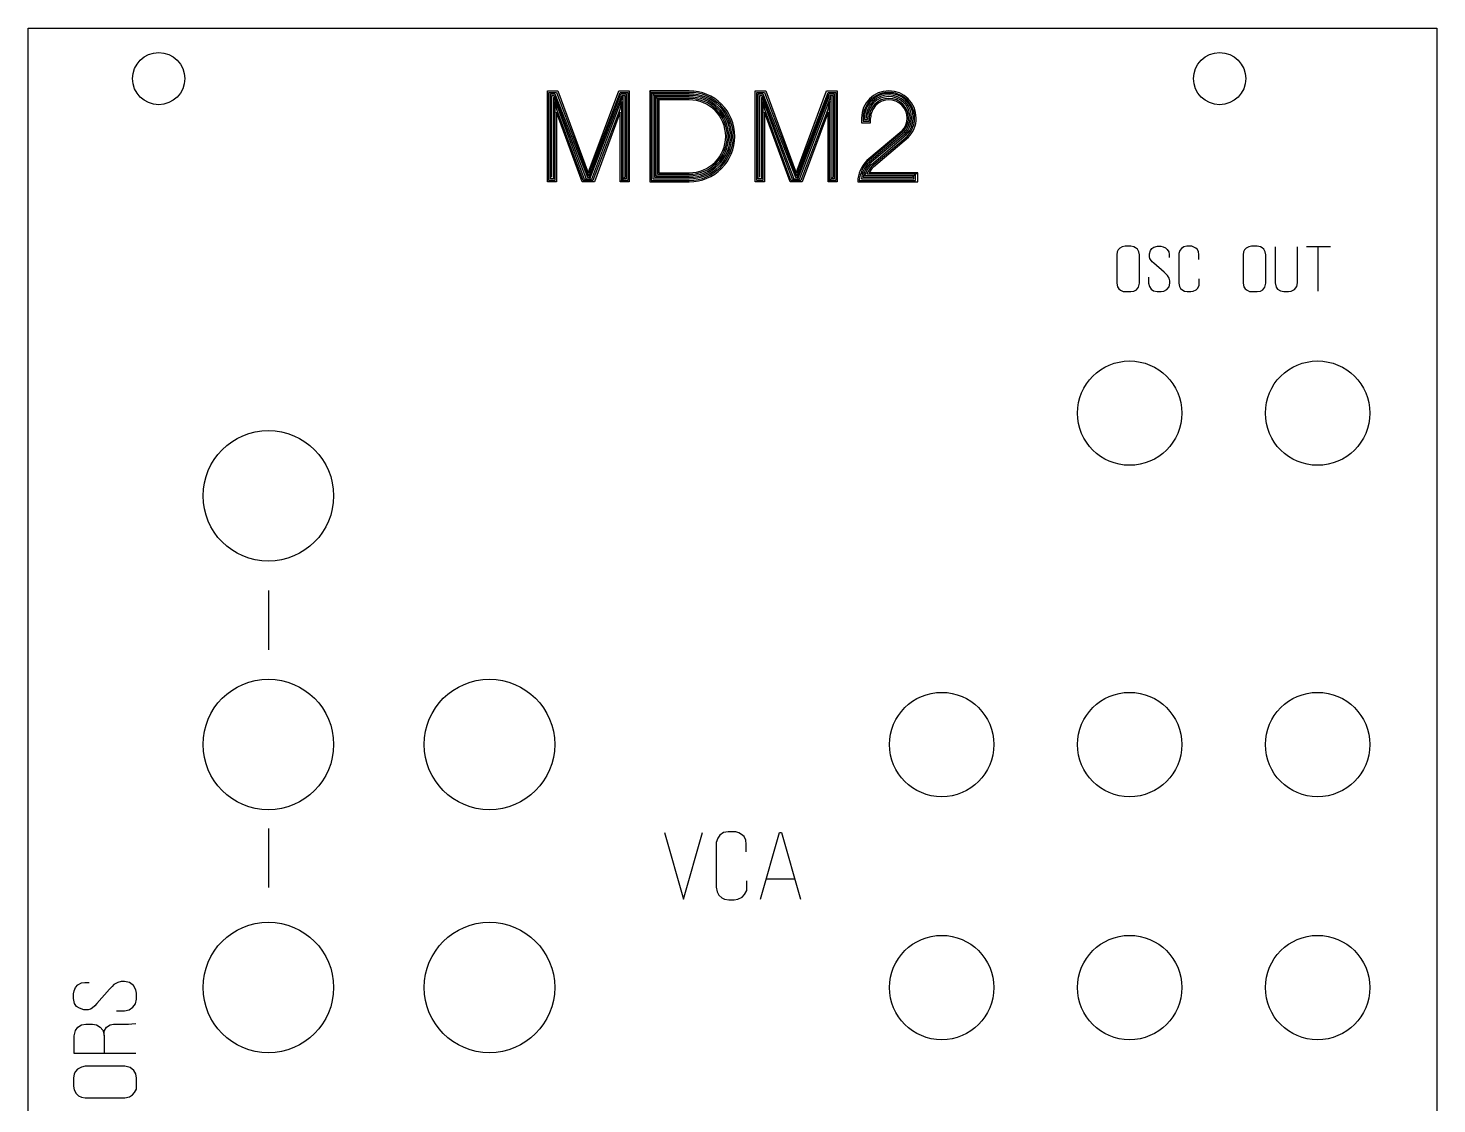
# Model space of a CAD drawing. Header units: millimetres. Extents: x 0 to 81, y 0 to 128.
# Drawn here: x 0 to 80.9, y 66.6 to 128.4 of the extents above; entities that cross this region are included whole.
import ezdxf

# ---------------------------------------------------------------- set-up
doc = ezdxf.new("R2010")
doc.units = ezdxf.units.MM
doc.layers.add('Contour', color=7, linetype='CONTINUOUS')
doc.layers.add('Engraving', color=7, linetype='CONTINUOUS')

msp = doc.modelspace()

# ---------------------------------------------------------------- linework, layer by layer
at = {"layer": 'Contour', "color": 7, "linetype": 'CONTINUOUS'}
for p, q in [((0, 0), (0, 128.4)), ((0, 128.4), (80.94, 128.4)), ((80.94, 128.4), (80.94, 0))]:
    msp.add_line(p, q, dxfattribs=at)
for centre, radius in [((7.5, 125.5), 1.5), ((68.46, 125.5), 1.5), ((63.29, 106.27), 3), ((74.09, 106.27), 3), ((13.8, 101.516), 3.75), ((13.8, 87.225), 3.75), ((26.505, 87.225), 3.75), ((52.49, 87.22), 3), ((63.29, 87.22), 3), ((74.09, 87.22), 3), ((13.8, 73.255), 3.75), ((26.505, 73.255), 3.75), ((52.49, 73.25), 3), ((63.29, 73.25), 3), ((74.09, 73.25), 3)]:
    msp.add_circle(centre, radius, dxfattribs=at)
at = {"layer": 'Engraving', "color": 7, "linetype": 'CONTINUOUS'}
for p, q in [((29.83052, 119.565), (29.83052, 124.798)), ((29.83052, 124.798), (30.44103, 124.798)), ((29.91773, 119.65222), (29.91773, 124.71078)), ((29.91773, 124.71078), (30.35382, 124.71078)), ((30.35382, 124.71078), (32.18537, 119.91387)), ((30.44103, 124.798), (32.18537, 120.0883)), ((32.18537, 120.0883), (33.9297, 124.798)), ((32.18537, 119.91387), (34.01692, 124.71078)), ((33.9297, 124.798), (34.54022, 124.798)), ((34.01692, 124.71078), (34.453, 124.71078)), ((34.453, 124.71078), (34.453, 119.65222)), ((34.54022, 124.798), (34.54022, 119.565)), ((35.80513, 124.71078), (35.71791, 124.798)), ((35.71791, 124.798), (35.71791, 119.565)), ((37.98554, 124.798), (35.71791, 124.798)), ((35.89234, 124.62357), (35.80513, 124.71078)), ((35.80513, 124.71078), (35.80513, 119.65222)), ((37.98554, 124.71078), (35.80513, 124.71078)), ((41.77852, 119.565), (41.77852, 124.798)), ((41.77852, 124.798), (42.38903, 124.798)), ((41.86573, 119.65222), (41.86573, 124.71078)), ((41.86573, 124.71078), (42.30182, 124.71078)), ((42.30182, 124.71078), (44.13337, 119.91387)), ((42.38903, 124.798), (44.13337, 120.0883)), ((44.13337, 120.0883), (45.8777, 124.798)), ((44.13337, 119.91387), (45.96492, 124.71078)), ((45.8777, 124.798), (46.48822, 124.798)), ((45.96492, 124.71078), (46.401, 124.71078)), ((46.401, 124.71078), (46.401, 119.65222)), ((46.48822, 124.798), (46.48822, 119.565)), ((30.00495, 119.73943), (30.00495, 124.62357)), ((30.00495, 124.62357), (30.2666, 124.62357)), ((30.09217, 119.82665), (30.09217, 124.53635)), ((30.09217, 124.53635), (30.22299, 124.53635)), ((30.22299, 124.40552), (30.17938, 124.40552)), ((30.17938, 124.40552), (30.17938, 119.73943)), ((30.22299, 124.53635), (32.05454, 119.73943)), ((31.96732, 119.69582), (30.22299, 124.40552)), ((30.2666, 124.62357), (32.14176, 119.82665)), ((30.39742, 123.66418), (30.2666, 124.18748)), ((30.2666, 124.18748), (30.2666, 119.65222)), ((32.22897, 119.82665), (34.06052, 124.62357)), ((32.27258, 119.73943), (34.10413, 124.53635)), ((34.14774, 124.44913), (32.3598, 119.69582)), ((34.10413, 124.18748), (33.97331, 123.66418)), ((34.06052, 124.62357), (34.36578, 124.62357)), ((34.10413, 124.53635), (34.27857, 124.53635)), ((34.10413, 123.92583), (34.10413, 124.18748)), ((34.10413, 119.65222), (34.10413, 123.92583)), ((34.19135, 124.44913), (34.14774, 124.44913)), ((34.19135, 119.73943), (34.19135, 124.44913)), ((34.27857, 124.53635), (34.27857, 119.82665)), ((34.36578, 124.62357), (34.36578, 119.73943)), ((35.97956, 124.53635), (35.89234, 124.62357)), ((35.89234, 124.62357), (35.89234, 119.73943)), ((37.98554, 124.62357), (35.89234, 124.62357)), ((36.06677, 124.44913), (35.97956, 124.53635)), ((35.97956, 124.53635), (35.97956, 119.82665)), ((37.98554, 124.53635), (35.97956, 124.53635)), ((36.15399, 124.36192), (36.06677, 124.44913)), ((36.06677, 124.44913), (36.06677, 119.91387)), ((37.98554, 124.44913), (36.06677, 124.44913)), ((36.24121, 124.2747), (36.15399, 124.36192)), ((36.15399, 124.36192), (36.15399, 120.00108)), ((37.98554, 124.36192), (36.15399, 124.36192)), ((36.24121, 124.2747), (36.24121, 120.0883)), ((37.98554, 124.2747), (36.24121, 124.2747)), ((41.95295, 119.73943), (41.95295, 124.62357)), ((41.95295, 124.62357), (42.2146, 124.62357)), ((42.04017, 119.82665), (42.04017, 124.53635)), ((42.04017, 124.53635), (42.17099, 124.53635)), ((42.17099, 124.40552), (42.12738, 124.40552)), ((42.12738, 124.40552), (42.12738, 119.73943)), ((42.17099, 124.53635), (44.00254, 119.73943)), ((43.91532, 119.69582), (42.17099, 124.40552)), ((42.2146, 124.62357), (44.08976, 119.82665)), ((42.34542, 123.66418), (42.2146, 124.18748)), ((42.2146, 124.18748), (42.2146, 119.65222)), ((44.17697, 119.82665), (46.00852, 124.62357)), ((44.22058, 119.73943), (46.05213, 124.53635)), ((46.09574, 124.44913), (44.3078, 119.69582)), ((46.05213, 124.18748), (45.92131, 123.66418)), ((46.00852, 124.62357), (46.31378, 124.62357)), ((46.05213, 124.53635), (46.22657, 124.53635)), ((46.05213, 123.92583), (46.05213, 124.18748)), ((46.05213, 119.65222), (46.05213, 123.92583)), ((46.13935, 124.44913), (46.09574, 124.44913)), ((46.13935, 119.73943), (46.13935, 124.44913)), ((46.22657, 124.53635), (46.22657, 119.82665)), ((46.31378, 124.62357), (46.31378, 119.73943)), ((31.8365, 119.565), (30.35382, 123.57697)), ((30.35382, 123.57697), (30.35382, 119.565)), ((31.88011, 119.65222), (30.39742, 123.66418)), ((33.97331, 123.66418), (32.44702, 119.65222)), ((34.01692, 123.57697), (32.53423, 119.565)), ((34.01692, 119.565), (34.01692, 123.57697)), ((43.7845, 119.565), (42.30182, 123.57697)), ((42.30182, 123.57697), (42.30182, 119.565)), ((43.82811, 119.65222), (42.34542, 123.66418)), ((45.92131, 123.66418), (44.39502, 119.65222)), ((45.96492, 123.57697), (44.48223, 119.565)), ((45.96492, 119.565), (45.96492, 123.57697)), ((47.88295, 123.2281), (47.88295, 122.96645)), ((47.97017, 123.2281), (47.97017, 123.05367)), ((47.97017, 123.05367), (48.31903, 123.05367)), ((48.05738, 123.2281), (48.05738, 123.14088)), ((48.05738, 123.14088), (48.23182, 123.14088)), ((48.23182, 123.14088), (48.23182, 123.2281)), ((48.31903, 123.05367), (48.31903, 123.2281)), ((48.40625, 122.96645), (48.40625, 123.2281)), ((47.88295, 122.96645), (48.40625, 122.96645)), ((50.19419, 122.48676), (48.18821, 120.78603)), ((50.2378, 122.44315), (48.23182, 120.74242)), ((50.32502, 122.39954), (48.31903, 120.69882)), ((50.36862, 122.31233), (48.36264, 120.6116)), ((48.44986, 120.56799), (50.45584, 122.26872)), ((48.49347, 120.48077), (50.49945, 122.1815)), ((48.58068, 120.43717), (50.58667, 122.13789)), ((32.14176, 119.82665), (32.22897, 119.82665)), ((34.27857, 119.82665), (34.19135, 119.73943)), ((35.97956, 119.82665), (37.98554, 119.82665)), ((36.06677, 119.91387), (37.98554, 119.91387)), ((36.15399, 120.00108), (37.98554, 120.00108)), ((36.24121, 120.0883), (37.98554, 120.0883)), ((44.08976, 119.82665), (44.17697, 119.82665)), ((46.22657, 119.82665), (46.13935, 119.73943)), ((47.97017, 119.82665), (50.80471, 119.82665)), ((50.89193, 119.91387), (48.05738, 119.91387)), ((50.97914, 120.00108), (48.18821, 120.00108)), ((51.10997, 120.0883), (48.31903, 120.0883)), ((50.80471, 119.82665), (50.89193, 119.91387)), ((50.89193, 119.91387), (50.97914, 120.00108)), ((50.89193, 119.73943), (50.89193, 119.91387)), ((50.97914, 120.00108), (51.10997, 120.0883)), ((50.97914, 119.65222), (50.97914, 120.00108)), ((51.10997, 119.565), (51.10997, 120.0883)), ((30.35382, 119.565), (29.83052, 119.565)), ((30.2666, 119.65222), (29.91773, 119.65222)), ((30.17938, 119.73943), (30.00495, 119.73943)), ((32.53423, 119.565), (31.8365, 119.565)), ((32.44702, 119.65222), (31.88011, 119.65222)), ((32.3598, 119.69582), (31.96732, 119.69582)), ((32.05454, 119.73943), (32.27258, 119.73943)), ((34.10413, 119.65222), (34.01692, 119.565)), ((34.54022, 119.565), (34.01692, 119.565)), ((34.19135, 119.73943), (34.10413, 119.65222)), ((34.453, 119.65222), (34.10413, 119.65222)), ((34.36578, 119.73943), (34.19135, 119.73943)), ((35.71791, 119.565), (37.98554, 119.565)), ((35.80513, 119.65222), (37.98554, 119.65222)), ((35.89234, 119.73943), (37.98554, 119.73943)), ((42.30182, 119.565), (41.77852, 119.565)), ((42.2146, 119.65222), (41.86573, 119.65222)), ((42.12738, 119.73943), (41.95295, 119.73943)), ((44.48223, 119.565), (43.7845, 119.565)), ((44.39502, 119.65222), (43.82811, 119.65222)), ((44.3078, 119.69582), (43.91532, 119.69582)), ((44.00254, 119.73943), (44.22058, 119.73943)), ((46.05213, 119.65222), (45.96492, 119.565)), ((46.48822, 119.565), (45.96492, 119.565)), ((46.13935, 119.73943), (46.05213, 119.65222)), ((46.401, 119.65222), (46.05213, 119.65222)), ((46.31378, 119.73943), (46.13935, 119.73943)), ((47.66491, 119.565), (51.10997, 119.565)), ((47.75212, 119.65222), (50.97914, 119.65222)), ((47.88295, 119.73943), (50.89193, 119.73943)), ((62.7268, 115.75828), (62.6259, 115.65737)), ((62.86807, 115.839), (62.7268, 115.75828)), ((63.02952, 115.85918), (62.86807, 115.839)), ((63.35242, 115.85918), (63.02952, 115.85918)), ((63.53405, 115.839), (63.35242, 115.85918)), ((63.63495, 115.77846), (63.53405, 115.839)), ((63.73586, 115.69773), (63.63495, 115.77846)), ((64.56398, 115.73809), (64.68507, 115.81882)), ((64.68507, 115.81882), (64.88688, 115.85918)), ((64.88688, 115.85918), (65.08869, 115.85918)), ((65.08869, 115.85918), (65.20978, 115.839)), ((65.20978, 115.839), (65.35105, 115.77846)), ((65.35105, 115.77846), (65.45195, 115.67755)), ((66.40089, 115.839), (66.25962, 115.73809)), ((66.58252, 115.85918), (66.40089, 115.839)), ((66.86506, 115.85918), (66.58252, 115.85918)), ((66.98614, 115.81882), (66.86506, 115.85918)), ((67.08705, 115.75828), (66.98614, 115.81882)), ((67.18795, 115.67755), (67.08705, 115.75828)), ((69.9938, 115.75828), (69.8929, 115.65737)), ((70.13507, 115.839), (69.9938, 115.75828)), ((70.29652, 115.85918), (70.13507, 115.839)), ((70.61942, 115.85918), (70.29652, 115.85918)), ((70.80105, 115.839), (70.61942, 115.85918)), ((70.90195, 115.77846), (70.80105, 115.839)), ((71.00286, 115.69773), (70.90195, 115.77846)), ((71.64835, 115.839), (71.64835, 113.76035)), ((72.93994, 113.76035), (72.93994, 115.839)), ((73.44417, 115.84), (74.83667, 115.84)), ((74.13033, 113.277), (74.13033, 115.84)), ((62.56535, 115.53628), (62.54517, 115.37483)), ((62.54517, 115.37483), (62.54517, 114.56759)), ((62.6259, 115.65737), (62.56535, 115.53628)), ((63.81658, 115.53628), (63.73586, 115.69773)), ((63.85694, 115.37483), (63.81658, 115.53628)), ((63.85694, 113.74017), (63.85694, 115.37483)), ((64.42272, 115.43538), (64.48326, 115.61701)), ((64.42272, 115.25375), (64.42272, 115.43538)), ((64.4429, 115.15284), (64.42272, 115.25375)), ((64.48326, 115.0923), (64.4429, 115.15284)), ((64.48326, 115.61701), (64.56398, 115.73809)), ((64.58417, 114.97121), (64.48326, 115.0923)), ((64.68507, 114.89049), (64.58417, 114.97121)), ((65.45195, 115.67755), (65.53268, 115.53628)), ((65.53268, 115.53628), (65.55286, 115.39502)), ((65.55286, 115.39502), (65.55286, 115.21339)), ((66.1789, 115.61701), (66.11835, 115.45556)), ((66.11835, 115.45556), (66.11835, 113.74017)), ((66.25962, 115.73809), (66.1789, 115.61701)), ((67.2485, 115.53628), (67.18795, 115.67755)), ((67.26868, 115.39502), (67.2485, 115.53628)), ((67.26868, 115.0923), (67.26868, 115.39502)), ((69.83235, 115.53628), (69.81217, 115.37483)), ((69.81217, 115.37483), (69.81217, 114.56759)), ((69.8929, 115.65737), (69.83235, 115.53628)), ((71.08358, 115.53628), (71.00286, 115.69773)), ((71.12394, 115.37483), (71.08358, 115.53628)), ((71.12394, 113.74017), (71.12394, 115.37483)), ((62.54517, 114.56759), (62.54517, 113.74017)), ((65.27032, 114.36578), (64.68507, 114.89049)), ((65.39141, 114.26487), (65.27032, 114.36578)), ((65.47213, 114.18415), (65.39141, 114.26487)), ((65.55286, 114.0227), (65.47213, 114.18415)), ((69.81217, 114.56759), (69.81217, 113.74017)), ((62.54517, 113.74017), (62.58554, 113.53835)), ((62.58554, 113.53835), (62.66626, 113.41727)), ((62.66626, 113.41727), (62.76717, 113.33654)), ((62.76717, 113.33654), (62.90843, 113.25582)), ((63.53405, 113.276), (63.67531, 113.35672)), ((63.67531, 113.35672), (63.7964, 113.51817)), ((63.7964, 113.51817), (63.85694, 113.74017)), ((64.38235, 114.08324), (64.38235, 113.74017)), ((64.38235, 113.74017), (64.42272, 113.55854)), ((64.42272, 113.55854), (64.52362, 113.39709)), ((64.52362, 113.39709), (64.66489, 113.29618)), ((65.25014, 113.276), (65.43177, 113.37691)), ((65.43177, 113.37691), (65.55286, 113.53835)), ((65.59322, 113.88143), (65.55286, 114.0227)), ((65.55286, 113.53835), (65.59322, 113.74017)), ((65.59322, 113.74017), (65.59322, 113.88143)), ((66.11835, 113.74017), (66.15872, 113.55854)), ((66.15872, 113.55854), (66.21926, 113.43745)), ((66.21926, 113.43745), (66.34035, 113.33654)), ((66.34035, 113.33654), (66.44125, 113.276)), ((66.94578, 113.276), (67.10723, 113.35672)), ((67.10723, 113.35672), (67.20813, 113.45763)), ((67.20813, 113.45763), (67.28886, 113.61908)), ((67.28886, 113.74017), (67.28886, 113.98234)), ((67.28886, 113.61908), (67.28886, 113.74017)), ((69.81217, 113.74017), (69.85254, 113.53835)), ((69.85254, 113.53835), (69.93326, 113.41727)), ((69.93326, 113.41727), (70.03417, 113.33654)), ((70.03417, 113.33654), (70.17543, 113.25582)), ((70.80105, 113.276), (70.94231, 113.35672)), ((70.94231, 113.35672), (71.0634, 113.51817)), ((71.0634, 113.51817), (71.12394, 113.74017)), ((71.64835, 113.76035), (71.7089, 113.51817)), ((71.7089, 113.51817), (71.78962, 113.39709)), ((71.78962, 113.39709), (71.95107, 113.29618)), ((72.57669, 113.276), (72.75831, 113.37691)), ((72.75831, 113.37691), (72.89958, 113.55854)), ((72.89958, 113.55854), (72.93994, 113.76035)), ((62.90843, 113.25582), (63.02952, 113.25582)), ((63.02952, 113.25582), (63.35242, 113.25582)), ((63.35242, 113.25582), (63.53405, 113.276)), ((64.66489, 113.29618), (64.8667, 113.25582)), ((64.8667, 113.25582), (65.10887, 113.25582)), ((65.10887, 113.25582), (65.25014, 113.276)), ((66.44125, 113.276), (66.6027, 113.25582)), ((66.6027, 113.25582), (66.80451, 113.25582)), ((66.80451, 113.25582), (66.94578, 113.276)), ((70.17543, 113.25582), (70.29652, 113.25582)), ((70.29652, 113.25582), (70.61942, 113.25582)), ((70.61942, 113.25582), (70.80105, 113.276)), ((71.95107, 113.29618), (72.15288, 113.25582)), ((72.15288, 113.25582), (72.41524, 113.25582)), ((72.41524, 113.25582), (72.57669, 113.276)), ((13.8006, 96.06883), (13.8006, 92.67217)), ((13.8006, 82.39883), (13.8006, 79.00217)), ((36.56558, 82.168), (37.6555, 78.323)), ((37.6555, 78.323), (38.74543, 82.168)), ((39.62441, 81.83497), (39.53358, 81.59276)), ((39.74551, 82.01662), (39.62441, 81.83497)), ((39.95744, 82.168), (39.74551, 82.01662)), ((40.22992, 82.19828), (39.95744, 82.168)), ((40.65378, 82.19828), (40.22992, 82.19828)), ((40.83543, 82.13772), (40.65378, 82.19828)), ((40.98681, 82.0469), (40.83543, 82.13772)), ((41.13819, 81.9258), (40.98681, 82.0469)), ((41.22902, 81.71387), (41.13819, 81.9258)), ((42.07658, 78.324), (43.1665, 82.169)), ((43.1665, 82.169), (43.28761, 82.169)), ((43.28761, 82.169), (44.37753, 78.324)), ((39.53358, 81.59276), (39.53358, 79.01934)), ((41.25929, 81.50194), (41.22902, 81.71387)), ((41.25929, 81.0478), (41.25929, 81.50194)), ((41.28957, 79.01934), (41.28957, 79.38265)), ((42.40961, 79.50475), (44.0445, 79.50475)), ((39.53358, 79.01934), (39.59413, 78.74686)), ((39.59413, 78.74686), (39.68496, 78.5652)), ((39.68496, 78.5652), (39.86661, 78.41383)), ((41.01709, 78.4441), (41.16846, 78.59548)), ((41.16846, 78.59548), (41.28957, 78.83769)), ((41.28957, 78.83769), (41.28957, 79.01934)), ((39.86661, 78.41383), (40.01799, 78.323)), ((40.01799, 78.323), (40.2602, 78.29272)), ((40.2602, 78.29272), (40.56295, 78.29272)), ((40.56295, 78.29272), (40.77488, 78.323)), ((40.77488, 78.323), (41.01709, 78.4441)), ((2.60804, 72.89811), (2.636, 73.06587)), ((2.60804, 72.6185), (2.60804, 72.89811)), ((2.636, 73.06587), (2.71988, 73.2616)), ((2.71988, 73.2616), (2.85969, 73.4014)), ((2.85969, 73.4014), (3.05541, 73.51324)), ((3.05541, 73.51324), (3.25113, 73.5412)), ((3.25113, 73.5412), (3.50278, 73.5412)), ((4.67713, 73.14976), (3.95015, 72.3389)), ((4.81693, 73.31752), (4.67713, 73.14976)), ((4.92877, 73.42936), (4.81693, 73.31752)), ((5.15246, 73.5412), (4.92877, 73.42936)), ((5.34818, 73.59713), (5.15246, 73.5412)), ((5.54391, 73.59713), (5.34818, 73.59713)), ((5.82351, 73.5412), (5.54391, 73.59713)), ((6.0472, 73.37344), (5.82351, 73.5412)), ((6.187, 73.1218), (6.0472, 73.37344)), ((6.21496, 72.92607), (6.187, 73.1218)), ((6.21496, 72.59054), (6.21496, 72.92607)), ((2.66396, 72.3389), (2.60804, 72.6185)), ((2.7758, 72.17113), (2.66396, 72.3389)), ((2.94357, 72.05929), (2.7758, 72.17113)), ((3.19521, 71.97541), (2.94357, 72.05929)), ((3.67054, 72.05929), (3.58666, 72.00337)), ((3.83831, 72.19909), (3.67054, 72.05929)), ((3.95015, 72.3389), (3.83831, 72.19909)), ((5.79555, 71.97541), (6.01924, 72.11521)), ((6.01924, 72.11521), (6.15904, 72.31094)), ((6.15904, 72.31094), (6.21496, 72.59054)), ((3.44686, 71.97541), (3.19521, 71.97541)), ((3.58666, 72.00337), (3.44686, 71.97541)), ((5.06857, 71.91949), (5.54391, 71.91949)), ((5.54391, 71.91949), (5.79555, 71.97541)), ((2.636, 70.46607), (2.71988, 70.77364)), ((2.636, 69.45949), (2.636, 70.46607)), ((2.71988, 70.77364), (2.85969, 70.96936)), ((2.85969, 70.96936), (3.05541, 71.10917)), ((3.05541, 71.10917), (3.30706, 71.13713)), ((3.30706, 71.13713), (3.6985, 71.13713)), ((3.6985, 71.13713), (3.92219, 71.10917)), ((3.92219, 71.10917), (4.14587, 70.96936)), ((4.14587, 70.96936), (4.28568, 70.8016)), ((4.28568, 70.8016), (4.36956, 70.49403)), ((4.36956, 70.74568), (4.50936, 70.96936)), ((4.36956, 70.49403), (4.36956, 70.74568)), ((4.36956, 70.49403), (4.36956, 69.45949)), ((4.50936, 70.96936), (4.70509, 71.10917)), ((4.70509, 71.10917), (4.90081, 71.13713)), ((4.90081, 71.13713), (5.76759, 71.13713)), ((5.76759, 71.13713), (5.96331, 71.16509)), ((5.96331, 71.16509), (6.187, 71.19305)), ((6.187, 69.45949), (2.636, 69.45949)), ((2.637, 68.2856), (2.60904, 68.03395)), ((2.60904, 68.03395), (2.60904, 67.58658)), ((2.72088, 68.4254), (2.637, 68.2856)), ((2.83272, 68.5652), (2.72088, 68.4254)), ((3.05641, 68.67705), (2.83272, 68.5652)), ((3.28009, 68.73297), (3.05641, 68.67705)), ((5.54491, 68.73297), (3.28009, 68.73297)), ((5.85247, 68.64909), (5.54491, 68.73297)), ((6.07616, 68.48132), (5.85247, 68.64909)), ((6.188, 68.2856), (6.07616, 68.48132)), ((6.21596, 68.03395), (6.188, 68.2856)), ((6.21596, 67.58658), (6.21596, 68.03395)), ((2.60904, 67.58658), (2.637, 67.3629)), ((2.637, 67.3629), (2.74884, 67.16717)), ((5.99228, 67.08329), (6.10412, 67.22309)), ((6.10412, 67.22309), (6.21596, 67.41882)), ((6.21596, 67.41882), (6.21596, 67.58658)), ((2.74884, 67.16717), (2.88865, 67.02737)), ((2.88865, 67.02737), (3.05641, 66.94349)), ((3.05641, 66.94349), (3.28009, 66.91553)), ((3.28009, 66.91553), (4.39852, 66.91553)), ((4.39852, 66.91553), (5.54491, 66.91553)), ((5.54491, 66.91553), (5.82451, 66.97145)), ((5.82451, 66.97145), (5.99228, 67.08329))]:
    msp.add_line(p, q, dxfattribs=at)
for centre, radius, start, end in [((37.98554, 122.1815), 2.6165, 270, 450), ((37.98554, 122.1815), 2.52928, 270, 450), ((49.45285, 123.2281), 1.5699, 0, 180), ((49.45285, 123.2281), 1.48012, 315, 495), ((49.45285, 123.2499), 1.40311, 315.6296, 495.6296), ((37.98554, 122.1815), 2.44207, 270, 450), ((37.98554, 122.1815), 2.35485, 270, 450), ((37.98554, 122.1815), 2.26763, 270, 450), ((37.98554, 122.1815), 2.18042, 270, 450), ((37.98554, 122.1815), 2.0932, 270, 450), ((49.46588, 123.21903), 1.49575, 135.10752, 179.65275), ((49.47806, 123.25047), 1.42085, 136.35676, 180.902), ((49.51204, 123.22866), 1.36744, 135.47836, 180.0236), ((49.47098, 123.23829), 1.23921, 135.92597, 180.47121), ((49.45285, 123.2281), 1.13382, 0, 180), ((49.4639, 123.22612), 1.05765, 135.34725, 179.89248), ((49.45285, 123.2499), 1.31061, -45.67403, 134.32596), ((49.45285, 123.2499), 1.21811, -44.27477, 135.72522), ((49.45285, 123.2281), 1.04842, -45, 135), ((49.45398, 123.26152), 1.13318, 313.76489, 358.31013), ((49.4738, 123.21536), 1.54901, 315.92597, 360.47121), ((49.41718, 119.53668), 1.7525, 134.52879, 179.07403), ((49.77299, 119.41367), 2.0349, 139.2331, 173.26791), ((49.38192, 119.63688), 1.50247, 135.02576, 176.08633), ((49.38161, 119.61152), 1.42774, 135.53603, 171.33386), ((49.45341, 119.52106), 1.45023, 133.78786, 164.28463), ((49.41549, 119.55706), 1.30513, 134.94747, 160.11015), ((49.44926, 119.51318), 1.26814, 133.22956, 153.03065)]:
    msp.add_arc(centre, radius, start, end, dxfattribs=at)

doc.saveas('drawing.dxf')
